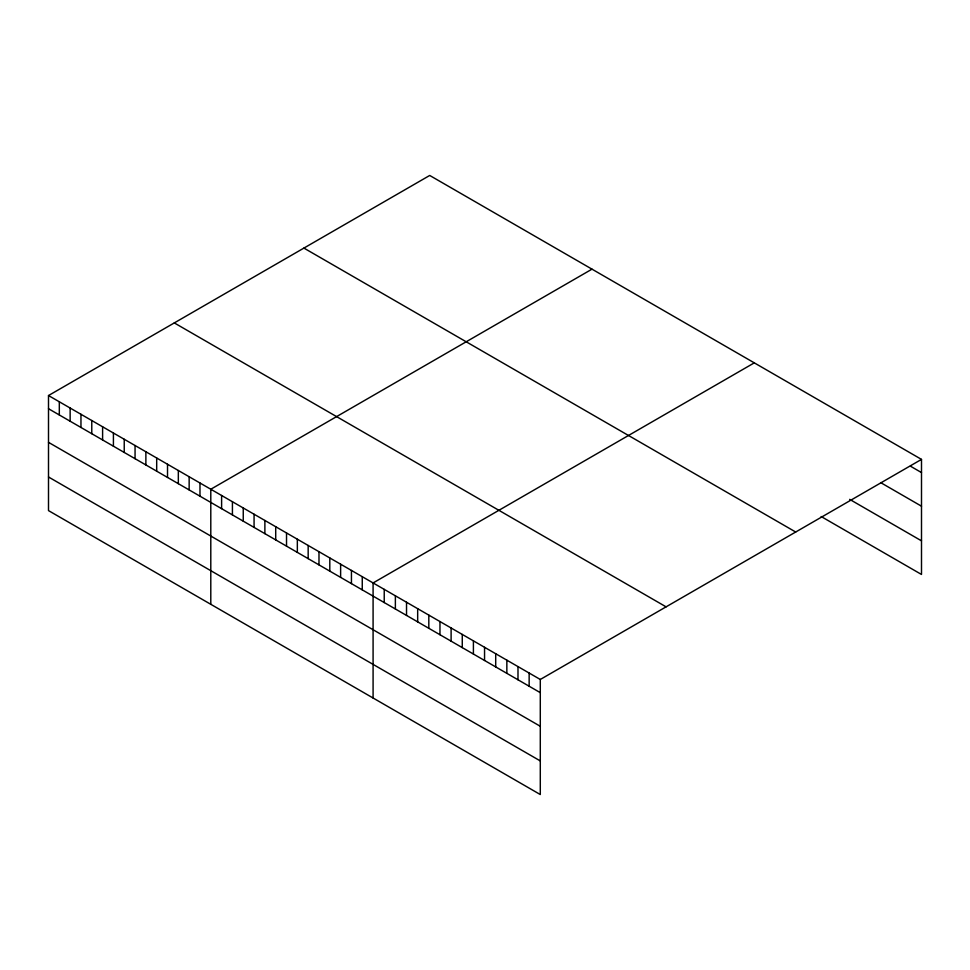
<?xml version="1.0" encoding="UTF-8"?>
<svg xmlns="http://www.w3.org/2000/svg" width="970" height="970" viewBox="0 0 970 970"><rect width="100%" height="100%" fill="white"/><g stroke="black" fill="none" stroke-linecap="round" stroke-linejoin="round"><path stroke-width="1.45" d="M48.5 395.542L540.29 679.473L540.29 794.539L48.5 510.608L48.5 395.542L429.71 175.461L921.5 459.392L921.5 574.458L821.178 516.537M592.003 269.151L210.793 489.244L210.793 604.31M754.296 362.853L373.086 582.946L373.086 698.012M540.29 679.473L921.5 459.392M910.357 466.133L921.5 472.572M880.627 482.587L921.5 506.195M849.659 499.356L921.5 540.836M303.913 248.09L795.703 532.021M174.297 322.913L666.087 606.844M48.5 408.722L540.29 692.653M48.5 442.344L540.29 726.275M48.5 476.985L540.29 760.916M529.147 673.047L529.147 686.226M517.992 666.608L517.992 679.788M506.849 660.17L506.849 673.35M495.706 653.731L495.706 666.911M484.551 647.305L484.551 660.473M473.408 640.867L473.408 654.047M462.266 634.428L462.266 647.608M451.111 627.99L451.111 641.17M439.968 621.552L439.968 634.732M428.813 615.125L428.813 628.293M417.67 608.687L417.67 621.867M406.527 602.249L406.527 615.429M395.372 595.81L395.372 608.99M384.229 589.372L384.229 602.552M362.259 576.689L362.259 589.869M351.443 570.445L351.443 583.625M340.628 564.2L340.628 577.38M329.8 557.956L329.8 571.136M318.984 551.712L318.984 564.892M308.169 545.467L308.169 558.635M297.341 539.211L297.341 552.391M286.526 532.966L286.526 546.146M275.71 526.722L275.71 539.902M264.883 520.478L264.883 533.658M254.067 514.233L254.067 527.413M243.252 507.977L243.252 521.157M232.424 501.732L232.424 514.912M221.609 495.488L221.609 508.668M199.978 482.999L199.978 496.179M189.15 476.755L189.15 489.923M178.334 470.498L178.334 483.678M167.519 464.254L167.519 477.434M156.691 458.01L156.691 471.19M145.876 451.765L145.876 464.945M135.06 445.521L135.06 458.701M124.233 439.277L124.233 452.444M113.417 433.02L113.417 446.2M102.602 426.776L102.602 439.956M91.774 420.531L91.774 433.711M80.959 414.287L80.959 427.467M70.143 408.043L70.143 421.222M59.316 401.786L59.316 414.966"/></g></svg>
